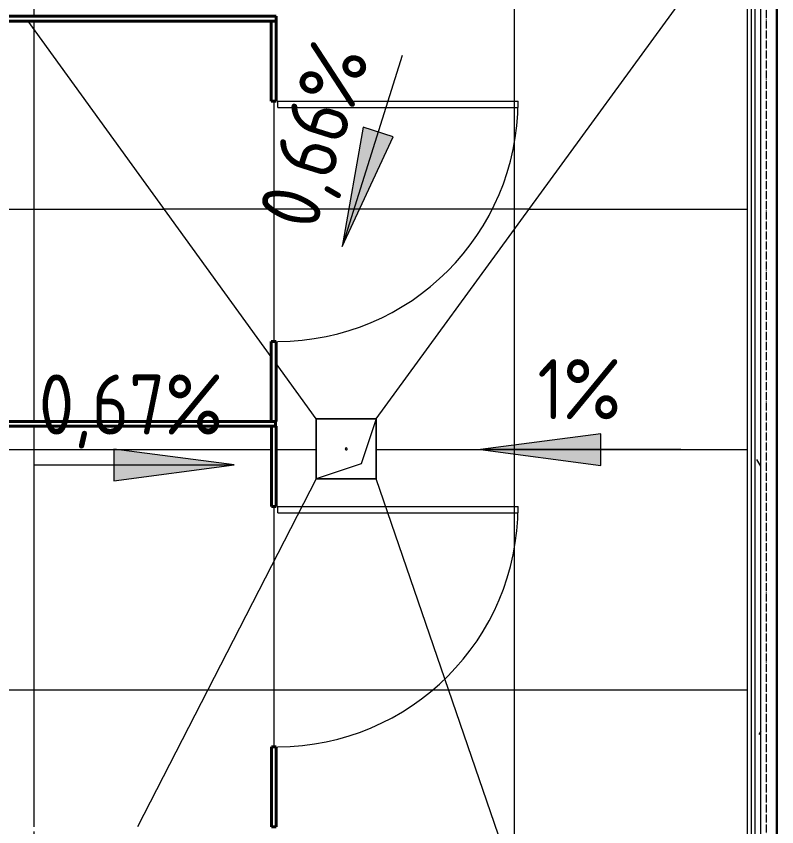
# Model space of a CAD drawing. Header units: millimetres. Extents: x -10915 to 60194, y -32941 to 46712.
# Drawn here: x 8276 to 10175, y 17014 to 19038 of the extents above; entities that cross this region are included whole.
import ezdxf

# ---------------------------------------------------------------- set-up
doc = ezdxf.new("R2010")
doc.units = ezdxf.units.MM
doc.linetypes.add('ADSK_Линия сетки', pattern=[25, 20, -2.5, 0, -2.5])
for name, color, linetype, lineweight in [('Двери', 7, 'Continuous', 9), ('Двери открывание', 7, 'Continuous', 9), ('Обобщенные модели', 7, 'Continuous', 18), ('Оси', 7, 'Continuous', 9), ('Перекрытие', 7, 'Continuous', 18), ('Перекрытие штриховка', 7, 'Continuous', 18), ('Размеры', 7, 'Continuous', 9), ('Стены внутренние', 7, 'Continuous', 18), ('Стены несущие', 7, 'Continuous', 30), ('Стены отделка', 7, 'Continuous', 30), ('Стены штриховка', 7, 'Continuous', 9)]:
    doc.layers.add(name, color=color, linetype=linetype, lineweight=lineweight)
doc.styles.add('GOST Common_4', font='GOST_Common.ttf', dxfattribs={"width": 0.9, "height": 150})

# ---------------------------------------------------------------- blocks, each defined once
blk = doc.blocks.new('131_Сантехническая перегородка_Дверь - СД-1-3905256-План полов 2-го этажа')
at = {"layer": 'Двери'}
for p, q in [((784, -8), (800, -8)), ((784, -8), (784, -608)), ((800, -8), (800, -608)), ((784, -608), (800, -608))]:
    blk.add_line(p, q, dxfattribs=at)
at = {"layer": 'Двери открывание'}
blk.add_arc((800, -8), 600, 180, 270, dxfattribs=at)
at = {"layer": 'Обобщенные модели', "lineweight": 40}
for p, q in [((0, 8), (200, 8)), ((0, -4), (0, 8)), ((200, -4), (200, 8)), ((800, 8), (1000, 8)), ((800, -4), (800, 8)), ((1000, -4), (1000, 8)), ((200, -4), (0, -4)), ((1000, -4), (800, -4))]:
    blk.add_line(p, q, dxfattribs=at)
blk = doc.blocks.new('131_Сантехническая перегородка - СП-3 4-3867706-План полов 2-го этажа')
at = {"layer": 'Обобщенные модели', "lineweight": 40}
for p, q in [((0, 8), (1370, 8)), ((0, -4), (0, 8)), ((1370, -4), (1370, 8)), ((1370, -4), (0, -4))]:
    blk.add_line(p, q, dxfattribs=at)
blk = doc.blocks.new('GM_Отверстие прямоугольное _в плите_ - Отверстие-V10-План полов 2-го этажа')
at = {"layer": 'Обобщенные модели'}
for p, q in [((-75, -75), (-75, 75)), ((-75, 75), (75, 75)), ((75, 75), (-75, 75)), ((-75, 75), (-75, -75)), ((-37.5, 37.5), (75, 75)), ((75, 75), (75, -75)), ((75, -75), (75, 75)), ((-75, -75), (-37.5, 37.5)), ((75, -75), (-75, -75)), ((-75, -75), (75, -75))]:
    blk.add_line(p, q, dxfattribs=at)
for start, end in [(360, 180), (180, 360), (60, 165), (300, 360), (195, 270)]:
    blk.add_arc((0, 0), 2.5, start, end, dxfattribs=at)

msp = doc.modelspace()

# ---------------------------------------------------------------- hatches: boundary and pattern name
at = {"layer": 'Перекрытие штриховка', "lineweight": 9, "true_color": 0x787878}
h = msp.add_hatch(dxfattribs=at)
h.set_pattern_fill('FP_47', color=8, style=0, pattern_type=2)
h.set_pattern_definition([(270, (6520, 16155.8), (599.99, 4e-14), []), (0, (6520, 16155.8), (0, 600), [])])
h.paths.add_polyline_path([(7527.388, 14970.09), (7720.956, 15346.525), (7527.388, 15346.525), (7527.388, 15016.986)])
h.paths.add_polyline_path([(7527.388, 15706.525), (7906.073, 15706.525), (8051.886, 15990.09), (7555, 15990.09), (7555, 16002.09), (8058.056, 16002.09), (8572.269, 17002.09), (7555, 17002.09), (7555, 17014.09), (8578.44, 17014.09), (9025, 17882.525), (9025, 18032.525), (8924.865, 18170.931), (8924.865, 18026.09), (8923, 18026.09), (8923, 18014.09), (8925, 18014.09), (8925, 17814.09), (8913, 17814.09), (8913, 18014.09), (7553, 18014.09), (7553, 18026.09), (8912.865, 18026.09), (8912.865, 18187.517), (8306.171, 19026.09), (7554.865, 19026.09), (7554.865, 19038.09), (8297.49, 19038.09), (8124.916, 19276.622), (8080.754, 19258.554), (8028.888, 19252.525), (7527.388, 19252.525), (7527.388, 18762.525), (8018.077, 18762.525), (8064.664, 18756.392), (8108.077, 18738.41), (8145.356, 18709.804), (8173.961, 18672.525), (8192.34, 18626.099), (8198.077, 18582.525), (8191.944, 18535.937), (8173.961, 18492.525), (8145.356, 18455.246), (8108.077, 18426.64), (8063.87, 18408.554), (8012.004, 18402.525), (7527.388, 18402.525), (7527.388, 17722.525), (8018.077, 17722.525), (8064.664, 17716.392), (8108.077, 17698.41), (8145.356, 17669.804), (8173.961, 17632.525), (8192.34, 17586.099), (8198.077, 17542.525), (8191.944, 17495.937), (8173.961, 17452.525), (8145.356, 17415.246), (8108.077, 17386.64), (8063.87, 17368.554), (8012.004, 17362.525), (7527.388, 17362.525), (7527.388, 16714.525), (8018.077, 16714.525), (8064.664, 16708.392), (8108.077, 16690.41), (8145.356, 16661.804), (8175.06, 16621.874), (8192.34, 16578.099), (8198.077, 16534.525), (8191.944, 16487.937), (8173.961, 16444.525), (8145.356, 16407.246), (8108.077, 16378.64), (8063.87, 16360.554), (8012.004, 16354.525), (7527.388, 16354.525), (7527.388, 15819.43)])
h.paths.add_polyline_path([(7784.384, 19612.525), (7881.895, 19612.525), (7565.733, 20049.525), (7529.888, 20049.525), (7529.888, 20082.525), (7527.388, 20082.292), (7527.388, 19612.525), (7699.016, 19612.525)])
h = msp.add_hatch(dxfattribs=at)
h.set_pattern_fill('FP_49', color=8, style=0, pattern_type=2)
h.set_pattern_definition([(270, (6520, 16156.4), (600, -0.007), []), (359.999, (6520, 16156.4), (-3e-05, 599.99), [])])
h.paths.add_polyline_path([(9025, 18032.525), (9742.074, 19389.534), (9735, 19389.534), (9735, 19409.244), (7696.156, 20049.525), (7565.733, 20049.525), (7881.895, 19612.525), (8034.96, 19612.525), (8081.548, 19606.392), (8124.96, 19588.41), (8162.24, 19559.804), (8190.845, 19522.525), (8209.224, 19476.099), (8214.684, 19430.428), (8208.827, 19385.937), (8190.845, 19342.525), (8162.24, 19305.246), (8124.96, 19276.56), (8297.49, 19038.09), (8913, 19038.09), (8913, 19238.09), (8925, 19238.09), (8924.865, 18826.09), (8912.865, 18826.09), (8912.865, 19026.09), (8306.171, 19026.09), (8912.865, 18187.517), (8912.865, 18226.09), (8924.865, 18226.09), (8924.865, 18170.931)])
h = msp.add_hatch(dxfattribs=at)
h.set_pattern_fill('FP_46', color=8, style=0, pattern_type=2)
h.set_pattern_definition([(270, (5320, 16156.55), (600, 4e-14), []), (0, (5320, 16156.55), (0, 599.984), [])])
h.paths.add_polyline_path([(9025, 18032.525), (9175, 18032.525), (10102, 19304.377), (10102, 19389.534), (9742.074, 19389.534), (9175, 18316.389)])
h.paths.add_polyline_path([(10135, 19395.534), (10135, 19404.534), (10102, 19404.534), (10102, 19395.534), (10120, 19395.534)])
h = msp.add_hatch(dxfattribs=at)
h.set_pattern_fill('FP_48', color=8, style=0, pattern_type=2)
h.set_pattern_definition([(270, (4720.3, 16155.8), (599.97, 4e-14), []), (0, (4720.3, 16155.8), (0, 600), [])])
h.paths.add_polyline_path([(10102, 15182.698), (10102, 19304.377), (9175, 18032.525), (9175, 17882.525), (9939.598, 15655.683)])
h = msp.add_hatch(dxfattribs=at)
h.set_pattern_fill('FP_45', color=8, style=0, pattern_type=2)
h.set_pattern_definition([(270, (5320, 16155.8), (600, 4e-14), []), (0, (5320, 16155.8), (0, 599.996), [])])
h.paths.add_polyline_path([(7527.388, 14970.09), (10102, 14970.09), (10102, 15182.698), (9175, 17882.525), (9025, 17882.525), (8578.44, 17014.09), (8913, 17014.09), (8913, 17214.09), (8925, 17214.09), (8925, 16802.09), (8913, 16802.09), (8913, 17002.09), (8572.269, 17002.09), (8058.056, 16002.09), (8913, 16002.09), (8913, 16202.09), (8925, 16202.09), (8925, 15790.09), (8913, 15790.09), (8913, 15990.09), (8051.886, 15990.09), (7906.073, 15706.525), (8018.077, 15706.525), (8064.664, 15700.392), (8108.077, 15682.41), (8145.356, 15653.804), (8173.961, 15616.525), (8192.34, 15570.099), (8198.077, 15526.525), (8191.944, 15479.937), (8173.961, 15436.525), (8145.356, 15399.246), (8108.077, 15370.64), (8063.87, 15352.554), (8012.004, 15346.525), (7720.956, 15346.525), (7551.503, 15016.986)])
h.paths.add_polyline_path([(8913, 14990.09), (8914.065, 15190.09), (8925, 15190.09), (8925, 14990.09)])
at = {"layer": 'Размеры'}
for points in [[(9089.897, 18462.795), (9217.463, 18737.18), (9142.1, 18760.847)], [(9435.4, 17955.802), (9735.4, 17916.306), (9735.4, 17995.297)], [(8819.969, 17917.539), (8519.969, 17957.035), (8519.969, 17878.044)]]:
    msp.add_hatch(color=256, dxfattribs=at).paths.add_polyline_path(points)
at = {"layer": 'Стены внутренние', "lineweight": 9}
h = msp.add_hatch(dxfattribs=at)
h.set_pattern_fill('FP_6', color=256, style=0, pattern_type=2)
h.set_pattern_definition([(0, (0, 0), (406.4, 101.6), [33.528, -271.272, 33.528, -271.272, -1625.6]), (0, (0, 0), (406.4, 101.6), [-609.6, 33.528, -576.072, 33.528, -271.272, -711.2]), (0, (0, 0), (406.4, 101.6), [-1524, 33.528, -169.672, 33.528, -474.472]), (120, (152.4, 50.8), (-291.1882, 301.15272), [33.528, -271.272, 33.528, -271.272, -1625.6]), (120, (152.4, 50.8), (-291.1882, 301.15272), [-609.6, 33.528, -576.072, 33.528, -271.272, -711.2]), (120, (152.4, 50.8), (-291.1882, 301.15272), [-1524, 33.528, -169.672, 33.528, -474.472]), (240, (203.2, 254), (-115.2118, -402.75272), [33.528, -271.272, 33.528, -271.272, -1625.6]), (240, (203.2, 254), (-115.2118, -402.75272), [-609.6, 33.528, -576.072, 33.528, -271.272, -711.2]), (240, (203.2, 254), (-115.2118, -402.75272), [-1524, 33.528, -169.672, 33.528, -474.472])])
h.paths.add_polyline_path([(10135, 12685.764), (10135, 13612.264), (10120, 13612.264), (10120, 12685.764)])
h.paths.add_polyline_path([(10120, 14452.264), (10135, 14453.264), (10135, 19395.534), (10120, 19395.534), (10120, 14453.264)])

# ---------------------------------------------------------------- linework, layer by layer
at = {"layer": 'Оси', "linetype": 'ADSK_Линия сетки'}
msp.add_line((10149.565, -5289.091), (10149.565, 21857.733), dxfattribs=at)
at = {"layer": 'Перекрытие'}
for p, q in [((9175, 18032.525), (10102.155, 19304.589)), ((8912.865, 18187.517), (8306.171, 19026.09)), ((9025, 18032.525), (8924.865, 18170.931)), ((9025, 17882.525), (8578.44, 17014.09)), ((10102, 15182.698), (9175, 17882.525))]:
    msp.add_line(p, q, dxfattribs=at)
at = {"layer": 'Размеры', "lineweight": 20}
for p, q in [((9239.704, 18939.825), (9089.897, 18462.795)), ((9935.4, 17955.802), (9435.4, 17955.802)), ((8319.969, 17917.539), (8819.969, 17917.539))]:
    msp.add_line(p, q, dxfattribs=at)
at = {"layer": 'Размеры'}
for p, q in [((9142.1, 18760.847), (9089.897, 18462.795)), ((9217.463, 18737.18), (9142.1, 18760.847)), ((9089.897, 18462.795), (9217.463, 18737.18)), ((9735.4, 17995.297), (9435.4, 17955.802)), ((9735.4, 17916.306), (9735.4, 17995.297)), ((8819.969, 17917.539), (8519.969, 17957.035)), ((8519.969, 17957.035), (8519.969, 17878.044)), ((9435.4, 17955.802), (9735.4, 17916.306)), ((8519.969, 17878.044), (8819.969, 17917.539))]:
    msp.add_line(p, q, dxfattribs=at)
at = {"layer": 'Стены несущие'}
msp.add_line((10175, 14452.264), (10175, 20102.525), dxfattribs=at)
at = {"layer": 'Стены отделка', "lineweight": 9}
msp.add_line((10102, 14452.264), (10102, 19389.534), dxfattribs=at)
at = {"layer": 'Стены штриховка'}
for p, q in [((10111, 19395.534), (10111, 14452.264)), ((10120, 19395.534), (10120, 14452.264)), ((10135, 14453.264), (10135, 19395.534))]:
    msp.add_line(p, q, dxfattribs=at)

# ---------------------------------------------------------------- block references
at = {"layer": 'Обобщенные модели', "lineweight": 40}
for p in [(7554.865, 19030.09), (7553, 18018.09)]:
    msp.add_blockref('131_Сантехническая перегородка - СП-3 4-3867706-План полов 2-го этажа', p, dxfattribs=at)
at = {"layer": 'Обобщенные модели', "lineweight": 40, "rotation": 89.99999999997657}
for p in [(8920.865, 18026.09), (8921, 17014.09)]:
    msp.add_blockref('131_Сантехническая перегородка_Дверь - СД-1-3905256-План полов 2-го этажа', p, dxfattribs=at)
at = {"layer": 'Обобщенные модели', "rotation": 180}
msp.add_blockref('GM_Отверстие прямоугольное _в плите_ - Отверстие-V10-План полов 2-го этажа', (9100, 17957.525), dxfattribs=at)

# ---------------------------------------------------------------- texts
at = {"layer": 'Размеры', "lineweight": 20, "insert": (8877.973, 18542.351), "char_height": 150, "width": 570.22717, "attachment_point": 1, "rotation": 72.565569, "line_spacing_factor": 1.022761, "style": 'GOST Common_4'}
msp.add_mtext('0,66%', dxfattribs=at)
at = {"layer": 'Размеры', "lineweight": 20, "char_height": 150, "attachment_point": 1, "line_spacing_factor": 1.022761, "style": 'GOST Common_4'}
for s, insert, width in [('1%', (9577.54, 18181.826), 258.86503), ('0,67%', (8332.375, 18143.564), 570.22717)]:
    msp.add_mtext(s, dxfattribs=dict(at, insert=insert, width=width))

doc.saveas('drawing.dxf')
